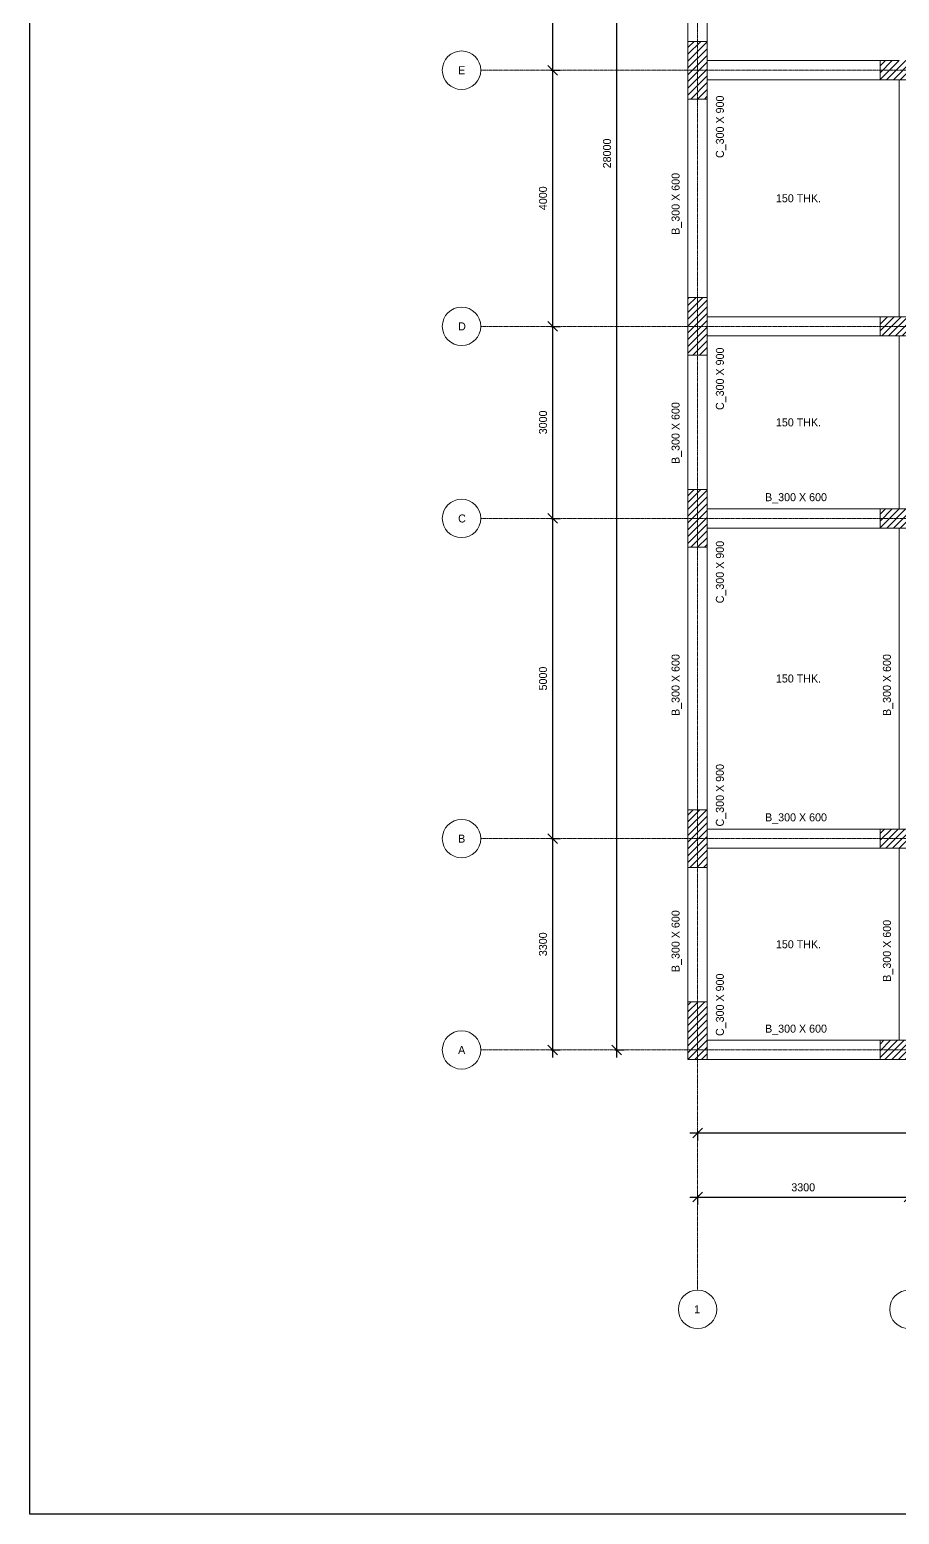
# Model space of a CAD drawing. Header units: millimetres. Extents: x -12446 to 395154, y -7552 to 35181.
# Drawn here: x 42681 to 56260, y -7552 to 15633 of the extents above; entities that cross this region are included whole.
import ezdxf

# ---------------------------------------------------------------- set-up
doc = ezdxf.new("R2010")
doc.units = ezdxf.units.MM
doc.header["$PDMODE"] = 35
doc.linetypes.add('Grid Line', pattern=[22.225, 12.7, -3.175, 3.175, -3.175])
for name, color, linetype, lineweight in [('A-ANNO-DIMS', 211, 'Continuous', 9), ('A-FLOR', 192, 'Continuous', 18), ('A-FLOR-IDEN', 11, 'Continuous', 9), ('Boundary', 40, 'Continuous', 30), ('S-BEAM', 12, 'Continuous', 18), ('S-BEAM-IDEN', 2, 'Continuous', 9), ('S-COLS', 52, 'Continuous', 18), ('S-COLS-IDEN', 171, 'Continuous', 9), ('S-GRID', 1, 'Continuous', 9), ('S-GRID-IDEN', 1, 'Continuous', 9)]:
    doc.layers.add(name, color=color, linetype=linetype, lineweight=lineweight)
doc.styles.add('JetBrains Mono', font='JetBrainsMono-VariableFont_wght.ttf', dxfattribs={"height": 125})
doc.dimstyles.new('Diagonal_-_2_5mm_JetBrains_Mono', dxfattribs={"dimscale": 304.8, "dimtxt": 176.918969, "dimasz": 0.492126, "dimexe": 0.393701, "dimexo": 0.246063, "dimgap": 0.287073, "dimtad": 1, "dimdec": 0, "dimzin": 0, "dimdsep": 46, "dimtxsty": 'JetBrains Mono', "dimblk1": 'OBLIQUE', "dimblk2": 'OBLIQUE', "dimsah": 1, "dimcen": 0.09, "dimdle": 0.393701, "dimazin": 0, "dimtfac": 1, "dimtdec": 4, "dimtix": 1, "dimtmove": 0, "dimatfit": 3, "dimfxl": 1, "dimtvp": 1, "dimtfill": 1, "dimtolj": 1, "dimtzin": 0, "dimarcsym": 2})
pattern_1 = [(45, (53410.466, 0), (-53.033, 53.033), [])]

# ---------------------------------------------------------------- blocks, each defined once
blk = doc.blocks.new('Grid - M_Grid Head - Circle-24584-01 1st Floor Lvl_')
at = {"layer": 'S-GRID-IDEN'}
blk.add_circle((0, 0), 6, dxfattribs=at)
blk = doc.blocks.new('_Oblique')
at = {"color": 0, "linetype": 'ByBlock', "lineweight": -2}
blk.add_line((-0.5, -0.5), (0.5, 0.5), dxfattribs=at)
blk = doc.blocks.new('*D105')
at = {"layer": 'A-ANNO-DIMS', "color": 0, "lineweight": -2, "transparency": 16777216}
for p, q in [((52990, -2597), (56530, -2597)), ((53110, -2566), (53110, -2717)), ((56410, -2566), (56410, -2717))]:
    blk.add_line(p, q, dxfattribs=at)
at = {"layer": 'Defpoints', "color": 0, "transparency": 16777216}
for p in [(53110, -2491), (56410, -2491), (56410, -2597)]:
    blk.add_point(p, dxfattribs=at)
at = {"layer": 'A-ANNO-DIMS', "color": 0, "lineweight": -2, "transparency": 16777216, "xscale": 150, "yscale": 150, "zscale": 150, "rotation": 180}
blk.add_blockref('_Oblique', (53110, -2597), dxfattribs=at)
at = {"layer": 'A-ANNO-DIMS', "color": 0, "lineweight": -2, "transparency": 16777216, "xscale": 150, "yscale": 150, "zscale": 150}
blk.add_blockref('_Oblique', (56410, -2597), dxfattribs=at)
at = {"layer": 'A-ANNO-DIMS', "color": 0, "transparency": 16777216, "insert": (54760, -2446), "char_height": 125, "width": 496.29, "attachment_point": 5, "style": 'JetBrains Mono', "bg_fill": 3, "box_fill_scale": 1.1, "bg_fill_color": 9, "bg_fill_true_color": 13158600, "bg_fill_transparency": 0}
blk.add_mtext('\\A1;3300', dxfattribs=at)
blk = doc.blocks.new('*D112')
at = {"layer": 'A-ANNO-DIMS', "color": 0, "lineweight": -2, "transparency": 16777216}
for p, q in [((50849, -420), (50849, 3120)), ((50818, 3000), (50969, 3000)), ((50818, -300), (50969, -300))]:
    blk.add_line(p, q, dxfattribs=at)
at = {"layer": 'Defpoints', "color": 0, "transparency": 16777216}
for p in [(50743, 3000), (50849, 3000), (50743, -300)]:
    blk.add_point(p, dxfattribs=at)
at = {"layer": 'A-ANNO-DIMS', "color": 0, "lineweight": -2, "transparency": 16777216, "xscale": 150, "yscale": 150, "zscale": 150}
for p, rotation in [((50849, 3000), 90), ((50849, -300), 270)]:
    blk.add_blockref('_Oblique', p, dxfattribs=dict(at, rotation=rotation))
at = {"layer": 'A-ANNO-DIMS', "color": 0, "transparency": 16777216, "insert": (50697, 1350), "char_height": 125, "width": 496.29, "attachment_point": 5, "rotation": 90, "style": 'JetBrains Mono', "bg_fill": 3, "box_fill_scale": 1.1, "bg_fill_color": 9, "bg_fill_true_color": 13158600, "bg_fill_transparency": 0}
blk.add_mtext('\\A1;3300', dxfattribs=at)
blk = doc.blocks.new('*D113')
at = {"layer": 'A-ANNO-DIMS', "color": 0, "lineweight": -2, "transparency": 16777216}
for p, q in [((50849, 2880), (50849, 8120)), ((50818, 8000), (50969, 8000)), ((50818, 3000), (50969, 3000))]:
    blk.add_line(p, q, dxfattribs=at)
at = {"layer": 'Defpoints', "color": 0, "transparency": 16777216}
for p in [(50743, 8000), (50849, 8000), (50743, 3000)]:
    blk.add_point(p, dxfattribs=at)
at = {"layer": 'A-ANNO-DIMS', "color": 0, "lineweight": -2, "transparency": 16777216, "xscale": 150, "yscale": 150, "zscale": 150}
for p, rotation in [((50849, 8000), 90), ((50849, 3000), 270)]:
    blk.add_blockref('_Oblique', p, dxfattribs=dict(at, rotation=rotation))
at = {"layer": 'A-ANNO-DIMS', "color": 0, "transparency": 16777216, "insert": (50697, 5500), "char_height": 125, "width": 496.29, "attachment_point": 5, "rotation": 90, "style": 'JetBrains Mono', "bg_fill": 3, "box_fill_scale": 1.1, "bg_fill_color": 9, "bg_fill_true_color": 13158600, "bg_fill_transparency": 0}
blk.add_mtext('\\A1;5000', dxfattribs=at)
blk = doc.blocks.new('*D114')
at = {"layer": 'A-ANNO-DIMS', "color": 0, "lineweight": -2, "transparency": 16777216}
for p, q in [((50818, 11000), (50969, 11000)), ((50849, 7880), (50849, 11120)), ((50818, 8000), (50969, 8000))]:
    blk.add_line(p, q, dxfattribs=at)
at = {"layer": 'Defpoints', "color": 0, "transparency": 16777216}
for p in [(50743, 11000), (50849, 11000), (50743, 8000)]:
    blk.add_point(p, dxfattribs=at)
at = {"layer": 'A-ANNO-DIMS', "color": 0, "lineweight": -2, "transparency": 16777216, "xscale": 150, "yscale": 150, "zscale": 150}
for p, rotation in [((50849, 11000), 90), ((50849, 8000), 270)]:
    blk.add_blockref('_Oblique', p, dxfattribs=dict(at, rotation=rotation))
at = {"layer": 'A-ANNO-DIMS', "color": 0, "transparency": 16777216, "insert": (50697, 9500), "char_height": 125, "width": 496.29, "attachment_point": 5, "rotation": 90, "style": 'JetBrains Mono', "bg_fill": 3, "box_fill_scale": 1.1, "bg_fill_color": 9, "bg_fill_true_color": 13158600, "bg_fill_transparency": 0}
blk.add_mtext('\\A1;3000', dxfattribs=at)
blk = doc.blocks.new('*D115')
at = {"layer": 'A-ANNO-DIMS', "color": 0, "lineweight": -2, "transparency": 16777216}
for p, q in [((50849, 10880), (50849, 15120)), ((50818, 15000), (50969, 15000)), ((50818, 11000), (50969, 11000))]:
    blk.add_line(p, q, dxfattribs=at)
at = {"layer": 'Defpoints', "color": 0, "transparency": 16777216}
for p in [(50743, 15000), (50849, 15000), (50743, 11000)]:
    blk.add_point(p, dxfattribs=at)
at = {"layer": 'A-ANNO-DIMS', "color": 0, "lineweight": -2, "transparency": 16777216, "xscale": 150, "yscale": 150, "zscale": 150}
for p, rotation in [((50849, 15000), 90), ((50849, 11000), 270)]:
    blk.add_blockref('_Oblique', p, dxfattribs=dict(at, rotation=rotation))
at = {"layer": 'A-ANNO-DIMS', "color": 0, "transparency": 16777216, "insert": (50697, 13000), "char_height": 125, "width": 496.29, "attachment_point": 5, "rotation": 90, "style": 'JetBrains Mono', "bg_fill": 3, "box_fill_scale": 1.1, "bg_fill_color": 9, "bg_fill_true_color": 13158600, "bg_fill_transparency": 0}
blk.add_mtext('\\A1;4000', dxfattribs=at)
blk = doc.blocks.new('*D116')
at = {"layer": 'A-ANNO-DIMS', "color": 0, "lineweight": -2, "transparency": 16777216}
for p, q in [((50849, 14880), (50849, 18120)), ((50818, 18000), (50969, 18000)), ((50818, 15000), (50969, 15000))]:
    blk.add_line(p, q, dxfattribs=at)
at = {"layer": 'Defpoints', "color": 0, "transparency": 16777216}
for p in [(50743, 18000), (50849, 18000), (50743, 15000)]:
    blk.add_point(p, dxfattribs=at)
at = {"layer": 'A-ANNO-DIMS', "color": 0, "lineweight": -2, "transparency": 16777216, "xscale": 150, "yscale": 150, "zscale": 150}
for p, rotation in [((50849, 18000), 90), ((50849, 15000), 270)]:
    blk.add_blockref('_Oblique', p, dxfattribs=dict(at, rotation=rotation))
at = {"layer": 'A-ANNO-DIMS', "color": 0, "transparency": 16777216, "insert": (50697, 16500), "char_height": 125, "width": 496.29, "attachment_point": 5, "rotation": 90, "style": 'JetBrains Mono', "bg_fill": 3, "box_fill_scale": 1.1, "bg_fill_color": 9, "bg_fill_true_color": 13158600, "bg_fill_transparency": 0}
blk.add_mtext('\\A1;3000', dxfattribs=at)
blk = doc.blocks.new('*D120')
at = {"layer": 'A-ANNO-DIMS', "color": 0, "lineweight": -2, "transparency": 16777216}
for p, q in [((51818, 27700), (51969, 27700)), ((51849, -420), (51849, 27820)), ((51818, -300), (51969, -300))]:
    blk.add_line(p, q, dxfattribs=at)
at = {"layer": 'Defpoints', "color": 0, "transparency": 16777216}
for p in [(51743, 27700), (51849, 27700), (51743, -300)]:
    blk.add_point(p, dxfattribs=at)
at = {"layer": 'A-ANNO-DIMS', "color": 0, "lineweight": -2, "transparency": 16777216, "xscale": 150, "yscale": 150, "zscale": 150}
for p, rotation in [((51849, 27700), 90), ((51849, -300), 270)]:
    blk.add_blockref('_Oblique', p, dxfattribs=dict(at, rotation=rotation))
at = {"layer": 'A-ANNO-DIMS', "color": 0, "transparency": 16777216, "insert": (51697, 13700), "char_height": 125, "width": 620.37, "attachment_point": 5, "rotation": 90, "style": 'JetBrains Mono', "bg_fill": 3, "box_fill_scale": 1.1, "bg_fill_color": 9, "bg_fill_true_color": 13158600, "bg_fill_transparency": 0}
blk.add_mtext('\\A1;28000', dxfattribs=at)
blk = doc.blocks.new('*D121')
at = {"layer": 'A-ANNO-DIMS', "color": 0, "lineweight": -2, "transparency": 16777216}
for p, q in [((52990, -1597), (81830, -1597)), ((53110, -1566), (53110, -1717)), ((81710, -1566), (81710, -1717))]:
    blk.add_line(p, q, dxfattribs=at)
at = {"layer": 'Defpoints', "color": 0, "transparency": 16777216}
for p in [(53110, -1491), (81710, -1491), (81710, -1597)]:
    blk.add_point(p, dxfattribs=at)
at = {"layer": 'A-ANNO-DIMS', "color": 0, "lineweight": -2, "transparency": 16777216, "xscale": 150, "yscale": 150, "zscale": 150, "rotation": 180}
blk.add_blockref('_Oblique', (53110, -1597), dxfattribs=at)
at = {"layer": 'A-ANNO-DIMS', "color": 0, "lineweight": -2, "transparency": 16777216, "xscale": 150, "yscale": 150, "zscale": 150}
blk.add_blockref('_Oblique', (81710, -1597), dxfattribs=at)
at = {"layer": 'A-ANNO-DIMS', "color": 0, "transparency": 16777216, "insert": (67410, -1446), "char_height": 125, "width": 620.37, "attachment_point": 5, "style": 'JetBrains Mono', "bg_fill": 3, "box_fill_scale": 1.1, "bg_fill_color": 9, "bg_fill_true_color": 13158600, "bg_fill_transparency": 0}
blk.add_mtext('\\A1;28600', dxfattribs=at)

msp = doc.modelspace()

# ---------------------------------------------------------------- hatches: boundary and pattern name
at = {"layer": 'S-COLS'}
h = msp.add_hatch(dxfattribs=at)
h.set_pattern_fill('FP_1', color=8, style=0, pattern_type=2)
h.set_pattern_definition(pattern_1)
h.paths.add_polyline_path([(52960.5, 14550), (53260.5, 14550), (53260.5, 15450), (52960.5, 15450)])
h = msp.add_hatch(dxfattribs=at)
h.set_pattern_fill('FP_1', color=8, style=0, pattern_type=2)
h.set_pattern_definition(pattern_1)
h.paths.add_polyline_path([(56860.5, 14850), (56860.5, 15150), (55960.5, 15150), (55960.5, 14850), (56560.5, 14850)])
h = msp.add_hatch(dxfattribs=at)
h.set_pattern_fill('FP_1', color=8, style=0, pattern_type=2)
h.set_pattern_definition(pattern_1)
h.paths.add_polyline_path([(52960.5, 10550), (53260.5, 10550), (53260.5, 11450), (52960.5, 11450)])
h = msp.add_hatch(dxfattribs=at)
h.set_pattern_fill('FP_1', color=8, style=0, pattern_type=2)
h.set_pattern_definition(pattern_1)
h.paths.add_polyline_path([(56560.5, 10850), (56860.5, 10850), (56860.5, 11150), (55960.5, 11150), (55960.5, 10850), (56260.5, 10850)])
h = msp.add_hatch(dxfattribs=at)
h.set_pattern_fill('FP_1', color=8, style=0, pattern_type=2)
h.set_pattern_definition(pattern_1)
h.paths.add_polyline_path([(52960.5, 7550), (53260.5, 7550), (53260.5, 8450), (52960.5, 8450), (52960.5, 7975.6)])
h = msp.add_hatch(dxfattribs=at)
h.set_pattern_fill('FP_1', color=8, style=0, pattern_type=2)
h.set_pattern_definition(pattern_1)
h.paths.add_polyline_path([(56860.5, 7850), (56860.5, 8150), (55960.5, 8150), (55960.5, 7850), (56560.5, 7850)])
h = msp.add_hatch(dxfattribs=at)
h.set_pattern_fill('FP_1', color=8, style=0, pattern_type=2)
h.set_pattern_definition(pattern_1)
h.paths.add_polyline_path([(53260.5, 2550), (53260.5, 3450), (52960.5, 3450), (52960.5, 2550)])
h = msp.add_hatch(dxfattribs=at)
h.set_pattern_fill('FP_1', color=8, style=0, pattern_type=2)
h.set_pattern_definition(pattern_1)
h.paths.add_polyline_path([(56860.5, 2850), (56860.5, 3150), (55960.5, 3150), (55960.5, 2850), (56560.5, 2850)])
h = msp.add_hatch(dxfattribs=at)
h.set_pattern_fill('FP_1', color=8, style=0, pattern_type=2)
h.set_pattern_definition(pattern_1)
h.paths.add_polyline_path([(53260.5, -450), (53260.5, 450), (52960.5, 450), (52960.5, -450)])
h = msp.add_hatch(dxfattribs=at)
h.set_pattern_fill('FP_1', color=8, style=0, pattern_type=2)
h.set_pattern_definition(pattern_1)
h.paths.add_polyline_path([(56860.5, -450), (56860.5, -150), (55960.5, -150), (55960.5, -450)])

# ---------------------------------------------------------------- linework, layer by layer
at = {"layer": 'A-FLOR'}
for p, q in [((53260.5, 17850), (53260.5, 15150)), ((53260.5, 15150), (56260.5, 15150)), ((56260.5, 14850), (53260.5, 14850)), ((53260.5, 14850), (53260.5, 11150)), ((56260.5, 11150), (56260.5, 14850)), ((53260.5, 11150), (56260.5, 11150)), ((56260.5, 10850), (53260.5, 10850)), ((53260.5, 10850), (53260.5, 8150)), ((56260.5, 8150), (56260.5, 10850)), ((53260.5, 8150), (56260.5, 8150)), ((56260.5, 7850), (53260.5, 7850)), ((53260.5, 7850), (53260.5, 3150)), ((56260.5, 3150), (56260.5, 7850)), ((53260.5, 3150), (56260.5, 3150)), ((56260.5, 2850), (53260.5, 2850)), ((53260.5, 2850), (53260.5, -150)), ((56260.5, -150), (56260.5, 2850)), ((53260.5, -150), (56260.5, -150))]:
    msp.add_line(p, q, dxfattribs=at)
at = {"layer": 'S-BEAM'}
for p, q in [((52960.5, 17550), (52960.5, 15450)), ((53260.5, 15450), (53260.5, 17550)), ((52960.5, 15450), (53260.5, 15450)), ((53260.5, 15150), (53260.5, 14850)), ((55960.5, 15150), (53260.5, 15150)), ((55960.5, 14850), (55960.5, 15150)), ((53260.5, 14850), (55960.5, 14850)), ((53260.5, 14550), (52960.5, 14550)), ((52960.5, 14550), (52960.5, 11450)), ((53260.5, 11450), (53260.5, 14550)), ((52960.5, 11450), (53260.5, 11450)), ((53260.5, 11150), (53260.5, 10850)), ((55960.5, 11150), (53260.5, 11150)), ((55960.5, 10850), (55960.5, 11150)), ((53260.5, 10850), (55960.5, 10850)), ((53260.5, 10550), (52960.5, 10550)), ((52960.5, 10550), (52960.5, 8450)), ((53260.5, 8450), (53260.5, 10550)), ((52960.5, 8450), (53260.5, 8450)), ((53260.5, 8150), (53260.5, 7850)), ((55960.5, 8150), (53260.5, 8150)), ((55960.5, 7850), (55960.5, 8150)), ((53260.5, 7850), (55960.5, 7850)), ((53260.5, 7550), (52960.5, 7550)), ((52960.5, 7550), (52960.5, 3450)), ((53260.5, 3450), (53260.5, 7550)), ((52960.5, 3450), (53260.5, 3450)), ((53260.5, 3150), (53260.5, 2850)), ((55960.5, 3150), (53260.5, 3150)), ((55960.5, 2850), (55960.5, 3150)), ((53260.5, 2850), (55960.5, 2850)), ((53260.5, 2550), (52960.5, 2550)), ((52960.5, 2550), (52960.5, 450)), ((53260.5, 450), (53260.5, 2550)), ((52960.5, 450), (53260.5, 450)), ((53260.5, -150), (53260.5, -450)), ((55960.5, -150), (53260.5, -150)), ((55960.5, -450), (55960.5, -150)), ((53260.5, -450), (55960.5, -450))]:
    msp.add_line(p, q, dxfattribs=at)
at = {"layer": 'S-COLS'}
for p, q in [((52960.5, 15450), (53260.5, 15450)), ((52960.5, 14550), (52960.5, 15450)), ((53260.5, 15450), (53260.5, 15150)), ((53260.5, 15150), (53260.5, 14850)), ((55960.5, 15150), (56260.5, 15150)), ((55960.5, 14850), (55960.5, 15150)), ((53260.5, 14850), (53260.5, 14550)), ((56260.5, 14850), (55960.5, 14850)), ((56560.5, 14850), (56260.5, 14850)), ((53260.5, 14550), (52960.5, 14550)), ((52960.5, 11450), (53260.5, 11450)), ((52960.5, 10550), (52960.5, 11450)), ((53260.5, 11450), (53260.5, 11150)), ((53260.5, 11150), (53260.5, 10850)), ((55960.5, 11150), (56260.5, 11150)), ((55960.5, 10850), (55960.5, 11150)), ((56260.5, 11150), (56560.5, 11150)), ((53260.5, 10850), (53260.5, 10550)), ((56260.5, 10850), (55960.5, 10850)), ((56560.5, 10850), (56260.5, 10850)), ((53260.5, 10550), (52960.5, 10550)), ((52960.5, 8450), (53260.5, 8450)), ((52960.5, 7550), (52960.5, 8450)), ((53260.5, 8450), (53260.5, 8150)), ((53260.5, 8150), (53260.5, 7850)), ((55960.5, 8150), (56260.5, 8150)), ((55960.5, 7850), (55960.5, 8150)), ((56260.5, 8150), (56560.5, 8150)), ((53260.5, 7850), (53260.5, 7550)), ((56260.5, 7850), (55960.5, 7850)), ((56560.5, 7850), (56260.5, 7850)), ((53260.5, 7550), (52960.5, 7550)), ((52960.5, 3450), (53260.5, 3450)), ((52960.5, 2550), (52960.5, 3450)), ((53260.5, 3450), (53260.5, 3150)), ((53260.5, 3150), (53260.5, 2850)), ((55960.5, 3150), (56260.5, 3150)), ((55960.5, 2850), (55960.5, 3150)), ((56260.5, 3150), (56560.5, 3150)), ((53260.5, 2850), (53260.5, 2550)), ((56260.5, 2850), (55960.5, 2850)), ((56560.5, 2850), (56260.5, 2850)), ((53260.5, 2550), (52960.5, 2550)), ((52960.5, 450), (53260.5, 450)), ((52960.5, -450), (52960.5, 450)), ((53260.5, 450), (53260.5, -150)), ((53260.5, -150), (53260.5, -450)), ((55960.5, -150), (56260.5, -150)), ((55960.5, -450), (55960.5, -150)), ((56260.5, -150), (56560.5, -150)), ((53260.5, -450), (52960.5, -450)), ((56860.5, -450), (55960.5, -450))]:
    msp.add_line(p, q, dxfattribs=at)
at = {"layer": 'S-GRID', "linetype": 'Grid Line'}
for p, q in [((53110.5, 30181.3), (53110.5, -4050.9)), ((83662.9, 15000), (49724.6, 15000)), ((83662.9, 11000), (49724.6, 11000)), ((83662.9, 8000), (49724.6, 8000)), ((83662.9, 3000), (49724.6, 3000)), ((83662.9, -300), (49724.6, -300))]:
    msp.add_line(p, q, dxfattribs=at)

# ---------------------------------------------------------------- block references
at = {"layer": 'S-GRID-IDEN', "xscale": 49.99999999999998, "yscale": 49.99999999999998, "zscale": 49.99999999999998}
for p, rotation in [((49424.6, 15000), 89.99999999999984), ((49424.6, 11000), 89.99999999999982), ((49424.6, 8000), 89.99999999999982), ((49424.6, 3000), 89.99999999999982), ((49424.6, -300), 89.99999999999982), ((53110.5, -4350.9), 180), ((56410.5, -4350.9), 180)]:
    msp.add_blockref('Grid - M_Grid Head - Circle-24584-01 1st Floor Lvl_', p, dxfattribs=dict(at, rotation=rotation))

# ---------------------------------------------------------------- texts
at = {"layer": 'A-FLOR-IDEN', "char_height": 125, "width": 1026.16, "attachment_point": 1, "style": 'JetBrains Mono'}
for insert in [(54333.5, 13063), (54333.5, 9563), (54333.5, 5563), (54333.5, 1413)]:
    msp.add_mtext('150 THK.', dxfattribs=dict(at, insert=insert))
at = {"layer": 'S-BEAM-IDEN', "char_height": 125, "width": 1410.97, "attachment_point": 1, "rotation": 90, "style": 'JetBrains Mono'}
for insert in [(52704.4, 12429.3), (52704.4, 8849.9), (52704.4, 4915.1), (56004.4, 4915.1), (52704.4, 915.1), (56004.4, 765.1)]:
    msp.add_mtext('B_300 X 600', dxfattribs=dict(at, insert=insert))
at = {"layer": 'S-BEAM-IDEN', "char_height": 125, "width": 1410.97, "attachment_point": 1, "style": 'JetBrains Mono'}
for insert in [(54164.3, 8394.8), (54164.3, 3394.8), (54164.3, 94.8)]:
    msp.add_mtext('B_300 X 600', dxfattribs=dict(at, insert=insert))
at = {"layer": 'S-COLS-IDEN', "char_height": 125, "width": 1410.97, "attachment_point": 1, "rotation": 90, "style": 'JetBrains Mono'}
for insert in [(53396.3, 13628.2), (53396.3, 9693), (53396.3, 6674.7), (53396.3, 3189.4), (53396.3, -83)]:
    msp.add_mtext('C_300 X 900', dxfattribs=dict(at, insert=insert))

# ---------------------------------------------------------------- next in the draw order: texts
at = {"layer": 'S-GRID-IDEN', "char_height": 125, "width": 128.27, "attachment_point": 1, "style": 'JetBrains Mono', "bg_fill": 3, "box_fill_scale": 1.25, "bg_fill_color": 9, "bg_fill_true_color": 13158600, "bg_fill_transparency": 0}
for s, insert in [('E', (49371.4, 15062.1)), ('D', (49371.4, 11062.1)), ('C', (49371.4, 8062.1)), ('B', (49371.4, 3062.1)), ('A', (49371.4, -237.9)), ('1', (53056, -4287.5))]:
    msp.add_mtext(s, dxfattribs=dict(at, insert=insert))

# ---------------------------------------------------------------- next in the draw order: dimensions: what is measured, and where the dimension line sits
at = {"layer": 'A-ANNO-DIMS'}
for base, p1, p2, override, picture, middle in [((51848.6, 27700), (51742.6, -300), (51742.6, 27700), {"dimpost": '<>', "dimfxl": 28000}, '*D120', (51696.8, 13700)), ((50848.6, 3000), (50742.6, -300), (50742.6, 3000), {"dimpost": '<>', "dimfxl": 3300}, '*D112', (50696.9, 1350))]:
    dim = msp.add_linear_dim(base=base, p1=p1, p2=p2, angle=90, dimstyle='Diagonal_-_2_5mm_JetBrains_Mono', override=override, dxfattribs=at)
    dim.commit()
    dim.dimension.update_dxf_attribs({"geometry": picture, "text_midpoint": middle})
for base, p1, p2, override, picture, middle in [((81710.5, -1597.3), (53110.5, -1491.2), (81710.5, -1491.2), {"dimpost": '<>', "dimfxl": 28600}, '*D121', (67410.5, -1445.5)), ((56410.5, -2597.3), (53110.5, -2491.2), (56410.5, -2491.2), {"dimpost": '<>', "dimfxl": 3300}, '*D105', (54760.5, -2445.6))]:
    dim = msp.add_linear_dim(base=base, p1=p1, p2=p2, dimstyle='Diagonal_-_2_5mm_JetBrains_Mono', override=override, dxfattribs=at)
    dim.commit()
    dim.dimension.update_dxf_attribs({"geometry": picture, "text_midpoint": middle})

# ---------------------------------------------------------------- next in the draw order: dimensions: what is measured, and where the dimension line sits
dim = msp.add_linear_dim(base=(50848.6, 8000), p1=(50742.6, 3000), p2=(50742.6, 8000), angle=90, dimstyle='Diagonal_-_2_5mm_JetBrains_Mono', override={"dimpost": '<>', "dimfxl": 5000}, dxfattribs=at)
dim.commit()
dim.dimension.update_dxf_attribs({"geometry": '*D113', "text_midpoint": (50696.9, 5500)})

# ---------------------------------------------------------------- next in the draw order: dimensions: what is measured, and where the dimension line sits
dim = msp.add_linear_dim(base=(50848.6, 11000), p1=(50742.6, 8000), p2=(50742.6, 11000), angle=90, dimstyle='Diagonal_-_2_5mm_JetBrains_Mono', override={"dimpost": '<>', "dimfxl": 3000}, dxfattribs=at)
dim.commit()
dim.dimension.update_dxf_attribs({"geometry": '*D114', "text_midpoint": (50696.9, 9500)})

# ---------------------------------------------------------------- next in the draw order: dimensions: what is measured, and where the dimension line sits
dim = msp.add_linear_dim(base=(50848.6, 15000), p1=(50742.6, 11000), p2=(50742.6, 15000), angle=90, dimstyle='Diagonal_-_2_5mm_JetBrains_Mono', override={"dimpost": '<>', "dimfxl": 4000}, dxfattribs=at)
dim.commit()
dim.dimension.update_dxf_attribs({"geometry": '*D115', "text_midpoint": (50696.9, 13000)})

# ---------------------------------------------------------------- next in the draw order: dimensions: what is measured, and where the dimension line sits
dim = msp.add_linear_dim(base=(50848.6, 18000), p1=(50742.6, 15000), p2=(50742.6, 18000), angle=90, dimstyle='Diagonal_-_2_5mm_JetBrains_Mono', override={"dimpost": '<>', "dimfxl": 3000}, dxfattribs=at)
dim.commit()
dim.dimension.update_dxf_attribs({"geometry": '*D116', "text_midpoint": (50696.9, 16500)})

# ---------------------------------------------------------------- next in the draw order: linework, layer by layer
at = {"layer": 'Boundary'}
msp.add_lwpolyline([(42681.4, 35181.3), (90020.2, 35181.3), (90020.2, -7551.8), (42681.4, -7551.8)], close=True, dxfattribs=at)

doc.saveas('drawing.dxf')
